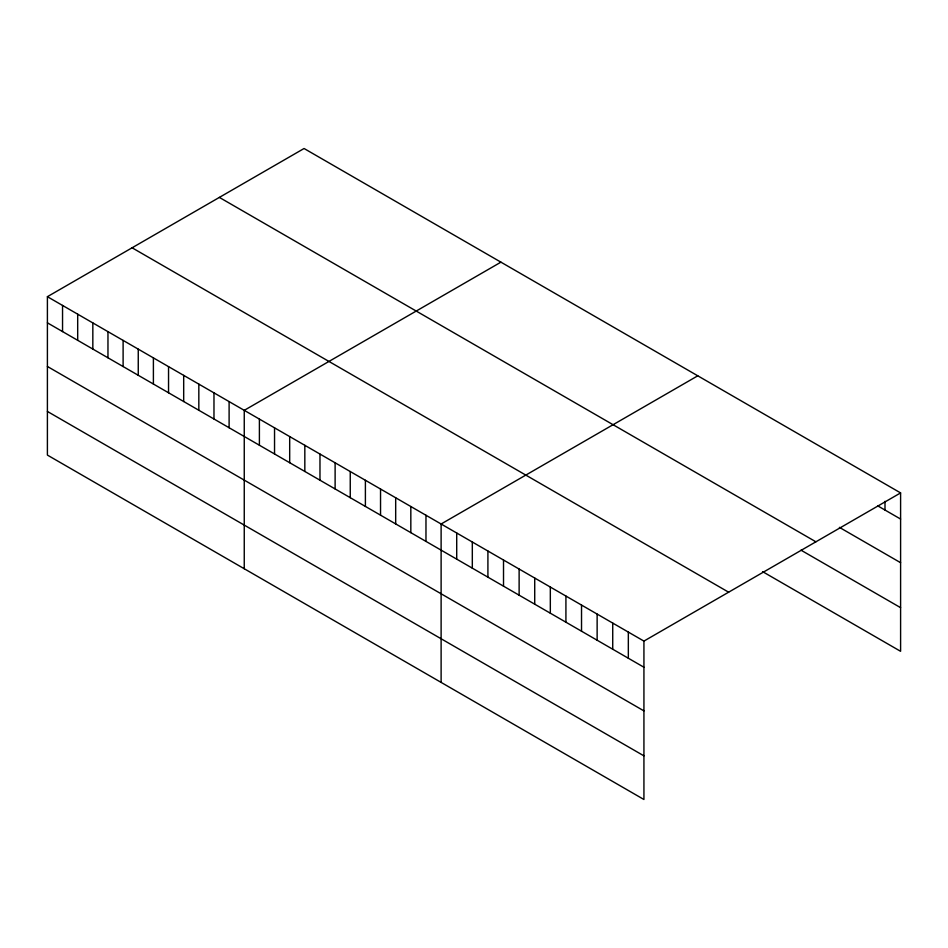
<?xml version="1.0" encoding="UTF-8"?>
<svg xmlns="http://www.w3.org/2000/svg" width="948" height="948" viewBox="0 0 948 948"><rect width="100%" height="100%" fill="white"/><g stroke="black" fill="none" stroke-linecap="round" stroke-linejoin="round"><path stroke-width="1.42" d="M47.4 296.688L643.929 641.097L643.929 799.496L47.4 455.087L47.4 296.688L304.071 148.504L900.6 492.913L900.6 651.312L762.583 571.632M500.923 262.158L244.252 410.342L244.252 568.741M697.775 375.811L441.116 523.995L441.116 682.394M643.929 641.097L900.6 492.913M877.801 505.888L900.6 519.054M839.395 527.361L900.6 562.697M219.367 197.409L815.896 541.806M800.989 550.16L900.6 607.668M132.104 247.795L728.633 592.192M47.4 322.83L643.929 667.238M47.4 366.473L643.929 710.881M47.4 411.444L643.929 755.852M884.994 501.326L884.994 510.048M628.334 632.091L628.334 658.232M612.728 623.085L612.728 649.226M597.133 614.079L597.133 640.22M581.527 605.061L581.527 631.214M565.92 596.055L565.92 622.196M550.326 587.049L550.326 613.19M534.719 578.043L534.719 604.184M519.125 569.037L519.125 595.178M503.518 560.031L503.518 586.172M487.912 551.025L487.912 577.166M472.317 542.007L472.317 568.16M456.711 533.001L456.711 559.154M425.972 515.25L425.972 541.403M410.828 506.516L410.828 532.658M395.683 497.771L395.683 523.912M380.539 489.026L380.539 515.167M365.395 480.281L365.395 506.433M350.25 471.547L350.25 497.688M335.118 462.802L335.118 488.943M319.974 454.056L319.974 480.198M304.829 445.311L304.829 471.464M289.685 436.578L289.685 462.719M274.541 427.832L274.541 453.974M259.397 419.087L259.397 445.228M229.108 401.596L229.108 427.749M213.975 392.863L213.975 419.004M198.831 384.118L198.831 410.259M183.687 375.372L183.687 401.514M168.543 366.627L168.543 392.78M153.398 357.894L153.398 384.035M138.254 349.148L138.254 375.289M123.11 340.403L123.11 366.544M107.965 331.658L107.965 357.799M92.833 322.913L92.833 349.065M77.689 314.179L77.689 340.32M62.544 305.434L62.544 331.575"/></g></svg>
